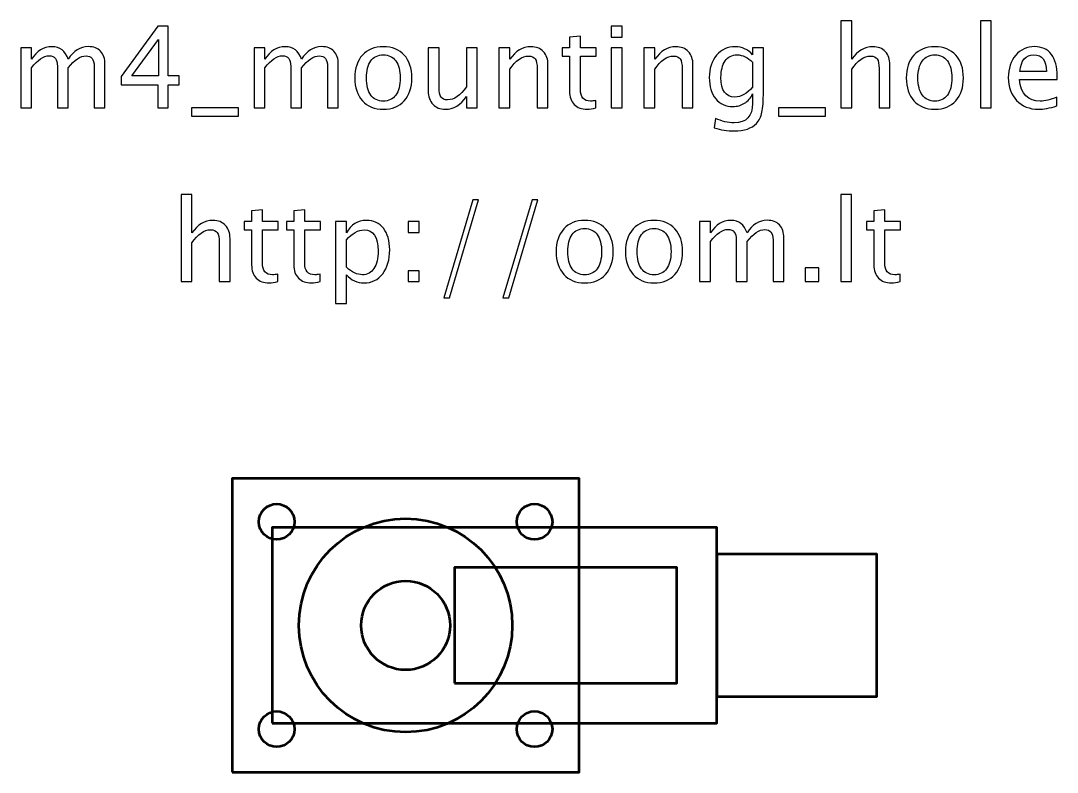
# Model space of a CAD drawing. Header units: centimetres. Extents: x -26.9 to 37.3, y -43.5 to 43.3.
# Drawn here: x -20.83 to -9.17, y 23.85 to 32.29 of the extents above; entities that cross this region are included whole.
import ezdxf

# ---------------------------------------------------------------- set-up
doc = ezdxf.new("R2010")
doc.units = ezdxf.units.CM
doc.header["$MEASUREMENT"] = 0
doc.layers.add('Layer 1', color=7, linetype='Continuous')

msp = doc.modelspace()

# ---------------------------------------------------------------- linework, layer by layer
at = {"layer": 'Layer 1', "lineweight": 53}
for points in [[(-18.45, 23.85), (-14.55, 23.85), (-14.55, 27.15), (-18.45, 27.15), (-18.45, 23.85)], [(-18, 24.4), (-13, 24.4), (-13, 26.6), (-18, 26.6), (-18, 24.4)], [(-13, 24.7), (-11.2, 24.7), (-11.2, 26.3), (-13, 26.3), (-13, 24.7)], [(-15.95, 24.85), (-13.45, 24.85), (-13.45, 26.15), (-15.95, 26.15), (-15.95, 24.85)]]:
    msp.add_lwpolyline(points, close=True, dxfattribs=at)
for centre, major_axis in [((-17.95, 26.665), (0, 0.2)), ((-15.05, 26.665), (0, 0.2)), ((-16.5, 25.5), (0, 1.2)), ((-16.5, 25.5), (0, 0.5)), ((-17.95, 24.335), (0, 0.2)), ((-15.05, 24.335), (0, 0.2))]:
    msp.add_ellipse(centre, major_axis=major_axis, ratio=1, dxfattribs=at)
at = {"layer": 'Layer 1'}
for points, knots in [([(-11.60465, 31.31573), (-11.60465, 31.31573), (-11.60465, 32.2949), (-11.60465, 32.2949), (-11.60465, 32.2949), (-11.60465, 32.2949), (-11.48273, 32.2949), (-11.48273, 32.2949), (-11.48273, 32.2949), (-11.48273, 32.2949), (-11.48273, 31.86162), (-11.48273, 31.86162), (-11.48273, 31.86162), (-11.41817, 31.95581), (-11.33901, 32.0028), (-11.24545, 32.0028), (-11.24545, 32.0028), (-11.18661, 32.0028), (-11.13983, 31.98439), (-11.10533, 31.94734), (-11.10533, 31.94734), (-11.07083, 31.91051), (-11.05347, 31.86077), (-11.05347, 31.79854), (-11.05347, 31.79854), (-11.05347, 31.79854), (-11.05347, 31.31573), (-11.05347, 31.31573), (-11.05347, 31.31573), (-11.05347, 31.31573), (-11.17539, 31.31573), (-11.17539, 31.31573), (-11.17539, 31.31573), (-11.17539, 31.31573), (-11.17539, 31.75875), (-11.17539, 31.75875), (-11.17539, 31.75875), (-11.17539, 31.8087), (-11.1828, 31.84426), (-11.1974, 31.86543), (-11.1974, 31.86543), (-11.21222, 31.88681), (-11.23656, 31.89739), (-11.27064, 31.89739), (-11.27064, 31.89739), (-11.34557, 31.89739), (-11.41627, 31.8485), (-11.48273, 31.75071), (-11.48273, 31.75071), (-11.48273, 31.75071), (-11.48273, 31.31573), (-11.48273, 31.31573), (-11.48273, 31.31573), (-11.48273, 31.31573), (-11.60465, 31.31573), (-11.60465, 31.31573)], [0, 0, 0, 0, 0.06666667, 0.06666667, 0.06666667, 0.06666667, 0.13333333, 0.13333333, 0.13333333, 0.13333333, 0.2, 0.2, 0.2, 0.2, 0.26666667, 0.26666667, 0.26666667, 0.26666667, 0.33333333, 0.33333333, 0.33333333, 0.33333333, 0.4, 0.4, 0.4, 0.4, 0.46666667, 0.46666667, 0.46666667, 0.46666667, 0.53333333, 0.53333333, 0.53333333, 0.53333333, 0.6, 0.6, 0.6, 0.6, 0.66666667, 0.66666667, 0.66666667, 0.66666667, 0.73333333, 0.73333333, 0.73333333, 0.73333333, 0.8, 0.8, 0.8, 0.8, 0.86666667, 0.86666667, 0.86666667, 0.86666667, 1, 1, 1, 1]), ([(-10.0362, 31.31573), (-10.0362, 31.31573), (-10.0362, 32.2949), (-10.0362, 32.2949), (-10.0362, 32.2949), (-10.0362, 32.2949), (-9.91428, 32.2949), (-9.91428, 32.2949), (-9.91428, 32.2949), (-9.91428, 32.2949), (-9.91428, 31.31573), (-9.91428, 31.31573), (-9.91428, 31.31573), (-9.91428, 31.31573), (-10.0362, 31.31573), (-10.0362, 31.31573)], [0, 0, 0, 0, 0.2, 0.2, 0.2, 0.2, 0.4, 0.4, 0.4, 0.4, 0.6, 0.6, 0.6, 0.6, 1, 1, 1, 1]), ([(-19.28541, 31.31573), (-19.28541, 31.31573), (-19.28541, 31.57608), (-19.28541, 31.57608), (-19.28541, 31.57608), (-19.28541, 31.57608), (-19.69943, 31.57608), (-19.69943, 31.57608), (-19.69943, 31.57608), (-19.69943, 31.57608), (-19.69943, 31.66879), (-19.69943, 31.66879), (-19.69943, 31.66879), (-19.69943, 31.66879), (-19.28541, 32.23394), (-19.28541, 32.23394), (-19.28541, 32.23394), (-19.28541, 32.23394), (-19.17111, 32.23394), (-19.17111, 32.23394), (-19.17111, 32.23394), (-19.17111, 32.23394), (-19.17111, 31.67641), (-19.17111, 31.67641), (-19.17111, 31.67641), (-19.17111, 31.67641), (-19.04792, 31.67641), (-19.04792, 31.67641), (-19.04792, 31.67641), (-19.04792, 31.67641), (-19.04792, 31.57608), (-19.04792, 31.57608), (-19.04792, 31.57608), (-19.04792, 31.57608), (-19.17111, 31.57608), (-19.17111, 31.57608), (-19.17111, 31.57608), (-19.17111, 31.57608), (-19.17111, 31.31573), (-19.17111, 31.31573), (-19.17111, 31.31573), (-19.17111, 31.31573), (-19.28541, 31.31573), (-19.28541, 31.31573)], [0, 0, 0, 0, 0.08333333, 0.08333333, 0.08333333, 0.08333333, 0.16666667, 0.16666667, 0.16666667, 0.16666667, 0.25, 0.25, 0.25, 0.25, 0.33333333, 0.33333333, 0.33333333, 0.33333333, 0.41666667, 0.41666667, 0.41666667, 0.41666667, 0.5, 0.5, 0.5, 0.5, 0.58333333, 0.58333333, 0.58333333, 0.58333333, 0.66666667, 0.66666667, 0.66666667, 0.66666667, 0.75, 0.75, 0.75, 0.75, 0.83333333, 0.83333333, 0.83333333, 0.83333333, 1, 1, 1, 1]), ([(-14.18678, 32.11202), (-14.18678, 32.11202), (-14.18678, 32.23394), (-14.18678, 32.23394), (-14.18678, 32.23394), (-14.18678, 32.23394), (-14.06486, 32.23394), (-14.06486, 32.23394), (-14.06486, 32.23394), (-14.06486, 32.23394), (-14.06486, 32.11202), (-14.06486, 32.11202), (-14.06486, 32.11202), (-14.06486, 32.11202), (-14.18678, 32.11202), (-14.18678, 32.11202)], [0, 0, 0, 0, 0.2, 0.2, 0.2, 0.2, 0.4, 0.4, 0.4, 0.4, 0.6, 0.6, 0.6, 0.6, 1, 1, 1, 1]), ([(-19.57899, 31.67641), (-19.57899, 31.67641), (-19.27779, 31.67641), (-19.27779, 31.67641), (-19.27779, 31.67641), (-19.27779, 31.67641), (-19.27779, 32.08323), (-19.27779, 32.08323), (-19.27779, 32.08323), (-19.27779, 32.08323), (-19.57899, 31.67641), (-19.57899, 31.67641)], [0, 0, 0, 0, 0.25, 0.25, 0.25, 0.25, 0.5, 0.5, 0.5, 0.5, 1, 1, 1, 1]), ([(-14.36077, 31.31594), (-14.39845, 31.30557), (-14.43125, 31.30049), (-14.45898, 31.30049), (-14.45898, 31.30049), (-14.52121, 31.30049), (-14.56968, 31.31827), (-14.6044, 31.35383), (-14.6044, 31.35383), (-14.63932, 31.38939), (-14.65668, 31.43871), (-14.65668, 31.502), (-14.65668, 31.502), (-14.65668, 31.502), (-14.65668, 31.89739), (-14.65668, 31.89739), (-14.65668, 31.89739), (-14.65668, 31.89739), (-14.74092, 31.89739), (-14.74092, 31.89739), (-14.74092, 31.89739), (-14.74092, 31.89739), (-14.74092, 31.98883), (-14.74092, 31.98883), (-14.74092, 31.98883), (-14.74092, 31.98883), (-14.65668, 31.98883), (-14.65668, 31.98883), (-14.65668, 31.98883), (-14.65668, 31.98883), (-14.65668, 32.11054), (-14.65668, 32.11054), (-14.65668, 32.11054), (-14.65668, 32.11054), (-14.53476, 32.12218), (-14.53476, 32.12218), (-14.53476, 32.12218), (-14.53476, 32.12218), (-14.53476, 31.98883), (-14.53476, 31.98883), (-14.53476, 31.98883), (-14.53476, 31.98883), (-14.35823, 31.98883), (-14.35823, 31.98883), (-14.35823, 31.98883), (-14.35823, 31.98883), (-14.35823, 31.89739), (-14.35823, 31.89739), (-14.35823, 31.89739), (-14.35823, 31.89739), (-14.53476, 31.89739), (-14.53476, 31.89739), (-14.53476, 31.89739), (-14.53476, 31.89739), (-14.53476, 31.52401), (-14.53476, 31.52401), (-14.53476, 31.52401), (-14.53476, 31.43596), (-14.49645, 31.39193), (-14.42004, 31.39193), (-14.42004, 31.39193), (-14.40374, 31.39193), (-14.38405, 31.39468), (-14.36077, 31.39997), (-14.36077, 31.39997), (-14.36077, 31.39997), (-14.36077, 31.31594), (-14.36077, 31.31594)], [0, 0, 0, 0, 0.05555556, 0.05555556, 0.05555556, 0.05555556, 0.11111111, 0.11111111, 0.11111111, 0.11111111, 0.16666667, 0.16666667, 0.16666667, 0.16666667, 0.22222222, 0.22222222, 0.22222222, 0.22222222, 0.27777778, 0.27777778, 0.27777778, 0.27777778, 0.33333333, 0.33333333, 0.33333333, 0.33333333, 0.38888889, 0.38888889, 0.38888889, 0.38888889, 0.44444444, 0.44444444, 0.44444444, 0.44444444, 0.5, 0.5, 0.5, 0.5, 0.55555556, 0.55555556, 0.55555556, 0.55555556, 0.61111111, 0.61111111, 0.61111111, 0.61111111, 0.66666667, 0.66666667, 0.66666667, 0.66666667, 0.72222222, 0.72222222, 0.72222222, 0.72222222, 0.77777778, 0.77777778, 0.77777778, 0.77777778, 0.83333333, 0.83333333, 0.83333333, 0.83333333, 0.88888889, 0.88888889, 0.88888889, 0.88888889, 1, 1, 1, 1]), ([(-20.82804, 31.31573), (-20.82804, 31.31573), (-20.82804, 31.98883), (-20.82804, 31.98883), (-20.82804, 31.98883), (-20.82804, 31.98883), (-20.70612, 31.98883), (-20.70612, 31.98883), (-20.70612, 31.98883), (-20.70612, 31.98883), (-20.70612, 31.86162), (-20.70612, 31.86162), (-20.70612, 31.86162), (-20.64664, 31.95581), (-20.57044, 32.0028), (-20.4771, 32.0028), (-20.4771, 32.0028), (-20.38714, 32.0028), (-20.32597, 31.95581), (-20.29337, 31.86162), (-20.29337, 31.86162), (-20.23558, 31.95666), (-20.16023, 32.00407), (-20.06773, 32.00407), (-20.06773, 32.00407), (-20.00868, 32.00407), (-19.96275, 31.98671), (-19.92994, 31.95179), (-19.92994, 31.95179), (-19.89713, 31.91686), (-19.88062, 31.86797), (-19.88062, 31.8051), (-19.88062, 31.8051), (-19.88062, 31.8051), (-19.88062, 31.31573), (-19.88062, 31.31573), (-19.88062, 31.31573), (-19.88062, 31.31573), (-20.00254, 31.31573), (-20.00254, 31.31573), (-20.00254, 31.31573), (-20.00254, 31.31573), (-20.00254, 31.785), (-20.00254, 31.785), (-20.00254, 31.785), (-20.00254, 31.86162), (-20.03302, 31.89993), (-20.09398, 31.89993), (-20.09398, 31.89993), (-20.15727, 31.89993), (-20.22373, 31.85527), (-20.29337, 31.76573), (-20.29337, 31.76573), (-20.29337, 31.76573), (-20.29337, 31.31573), (-20.29337, 31.31573), (-20.29337, 31.31573), (-20.29337, 31.31573), (-20.41529, 31.31573), (-20.41529, 31.31573), (-20.41529, 31.31573), (-20.41529, 31.31573), (-20.41529, 31.78542), (-20.41529, 31.78542), (-20.41529, 31.78542), (-20.41529, 31.86268), (-20.44619, 31.9012), (-20.50821, 31.9012), (-20.50821, 31.9012), (-20.56981, 31.9012), (-20.63585, 31.85633), (-20.70612, 31.76637), (-20.70612, 31.76637), (-20.70612, 31.76637), (-20.70612, 31.31573), (-20.70612, 31.31573), (-20.70612, 31.31573), (-20.70612, 31.31573), (-20.82804, 31.31573), (-20.82804, 31.31573)], [0, 0, 0, 0, 0.04761905, 0.04761905, 0.04761905, 0.04761905, 0.0952381, 0.0952381, 0.0952381, 0.0952381, 0.14285714, 0.14285714, 0.14285714, 0.14285714, 0.19047619, 0.19047619, 0.19047619, 0.19047619, 0.23809524, 0.23809524, 0.23809524, 0.23809524, 0.28571429, 0.28571429, 0.28571429, 0.28571429, 0.33333333, 0.33333333, 0.33333333, 0.33333333, 0.38095238, 0.38095238, 0.38095238, 0.38095238, 0.42857143, 0.42857143, 0.42857143, 0.42857143, 0.47619048, 0.47619048, 0.47619048, 0.47619048, 0.52380952, 0.52380952, 0.52380952, 0.52380952, 0.57142857, 0.57142857, 0.57142857, 0.57142857, 0.61904762, 0.61904762, 0.61904762, 0.61904762, 0.66666667, 0.66666667, 0.66666667, 0.66666667, 0.71428571, 0.71428571, 0.71428571, 0.71428571, 0.76190476, 0.76190476, 0.76190476, 0.76190476, 0.80952381, 0.80952381, 0.80952381, 0.80952381, 0.85714286, 0.85714286, 0.85714286, 0.85714286, 0.9047619, 0.9047619, 0.9047619, 0.9047619, 1, 1, 1, 1]), ([(-18.20422, 31.31573), (-18.20422, 31.31573), (-18.20422, 31.98883), (-18.20422, 31.98883), (-18.20422, 31.98883), (-18.20422, 31.98883), (-18.0823, 31.98883), (-18.0823, 31.98883), (-18.0823, 31.98883), (-18.0823, 31.98883), (-18.0823, 31.86162), (-18.0823, 31.86162), (-18.0823, 31.86162), (-18.02282, 31.95581), (-17.94662, 32.0028), (-17.85328, 32.0028), (-17.85328, 32.0028), (-17.76332, 32.0028), (-17.70215, 31.95581), (-17.66955, 31.86162), (-17.66955, 31.86162), (-17.61176, 31.95666), (-17.53641, 32.00407), (-17.44391, 32.00407), (-17.44391, 32.00407), (-17.38486, 32.00407), (-17.33893, 31.98671), (-17.30612, 31.95179), (-17.30612, 31.95179), (-17.27331, 31.91686), (-17.2568, 31.86797), (-17.2568, 31.8051), (-17.2568, 31.8051), (-17.2568, 31.8051), (-17.2568, 31.31573), (-17.2568, 31.31573), (-17.2568, 31.31573), (-17.2568, 31.31573), (-17.37872, 31.31573), (-17.37872, 31.31573), (-17.37872, 31.31573), (-17.37872, 31.31573), (-17.37872, 31.785), (-17.37872, 31.785), (-17.37872, 31.785), (-17.37872, 31.86162), (-17.4092, 31.89993), (-17.47016, 31.89993), (-17.47016, 31.89993), (-17.53345, 31.89993), (-17.59991, 31.85527), (-17.66955, 31.76573), (-17.66955, 31.76573), (-17.66955, 31.76573), (-17.66955, 31.31573), (-17.66955, 31.31573), (-17.66955, 31.31573), (-17.66955, 31.31573), (-17.79147, 31.31573), (-17.79147, 31.31573), (-17.79147, 31.31573), (-17.79147, 31.31573), (-17.79147, 31.78542), (-17.79147, 31.78542), (-17.79147, 31.78542), (-17.79147, 31.86268), (-17.82237, 31.9012), (-17.88439, 31.9012), (-17.88439, 31.9012), (-17.94599, 31.9012), (-18.01203, 31.85633), (-18.0823, 31.76637), (-18.0823, 31.76637), (-18.0823, 31.76637), (-18.0823, 31.31573), (-18.0823, 31.31573), (-18.0823, 31.31573), (-18.0823, 31.31573), (-18.20422, 31.31573), (-18.20422, 31.31573)], [0, 0, 0, 0, 0.04761905, 0.04761905, 0.04761905, 0.04761905, 0.0952381, 0.0952381, 0.0952381, 0.0952381, 0.14285714, 0.14285714, 0.14285714, 0.14285714, 0.19047619, 0.19047619, 0.19047619, 0.19047619, 0.23809524, 0.23809524, 0.23809524, 0.23809524, 0.28571429, 0.28571429, 0.28571429, 0.28571429, 0.33333333, 0.33333333, 0.33333333, 0.33333333, 0.38095238, 0.38095238, 0.38095238, 0.38095238, 0.42857143, 0.42857143, 0.42857143, 0.42857143, 0.47619048, 0.47619048, 0.47619048, 0.47619048, 0.52380952, 0.52380952, 0.52380952, 0.52380952, 0.57142857, 0.57142857, 0.57142857, 0.57142857, 0.61904762, 0.61904762, 0.61904762, 0.61904762, 0.66666667, 0.66666667, 0.66666667, 0.66666667, 0.71428571, 0.71428571, 0.71428571, 0.71428571, 0.76190476, 0.76190476, 0.76190476, 0.76190476, 0.80952381, 0.80952381, 0.80952381, 0.80952381, 0.85714286, 0.85714286, 0.85714286, 0.85714286, 0.9047619, 0.9047619, 0.9047619, 0.9047619, 1, 1, 1, 1]), ([(-16.75049, 31.30049), (-16.84934, 31.30049), (-16.92765, 31.33203), (-16.98523, 31.39511), (-16.98523, 31.39511), (-17.04301, 31.45818), (-17.0718, 31.54391), (-17.0718, 31.65207), (-17.0718, 31.65207), (-17.0718, 31.76002), (-17.04301, 31.84553), (-16.98523, 31.9084), (-16.98523, 31.9084), (-16.92765, 31.97126), (-16.84934, 32.0028), (-16.75049, 32.0028), (-16.75049, 32.0028), (-16.65164, 32.0028), (-16.57332, 31.97126), (-16.51575, 31.9084), (-16.51575, 31.9084), (-16.45797, 31.84553), (-16.42918, 31.76002), (-16.42918, 31.65207), (-16.42918, 31.65207), (-16.42918, 31.54391), (-16.45797, 31.45818), (-16.51575, 31.39511), (-16.51575, 31.39511), (-16.57332, 31.33203), (-16.65164, 31.30049), (-16.75049, 31.30049)], [0, 0, 0, 0, 0.11111111, 0.11111111, 0.11111111, 0.11111111, 0.22222222, 0.22222222, 0.22222222, 0.22222222, 0.33333333, 0.33333333, 0.33333333, 0.33333333, 0.44444444, 0.44444444, 0.44444444, 0.44444444, 0.55555556, 0.55555556, 0.55555556, 0.55555556, 0.66666667, 0.66666667, 0.66666667, 0.66666667, 0.77777778, 0.77777778, 0.77777778, 0.77777778, 1, 1, 1, 1]), ([(-15.81662, 31.31573), (-15.81662, 31.31573), (-15.81662, 31.44231), (-15.81662, 31.44231), (-15.81662, 31.44231), (-15.8816, 31.34769), (-15.96055, 31.30049), (-16.05326, 31.30049), (-16.05326, 31.30049), (-16.11211, 31.30049), (-16.15888, 31.31891), (-16.1936, 31.35595), (-16.1936, 31.35595), (-16.22852, 31.39299), (-16.24588, 31.44273), (-16.24588, 31.5056), (-16.24588, 31.5056), (-16.24588, 31.5056), (-16.24588, 31.98883), (-16.24588, 31.98883), (-16.24588, 31.98883), (-16.24588, 31.98883), (-16.12396, 31.98883), (-16.12396, 31.98883), (-16.12396, 31.98883), (-16.12396, 31.98883), (-16.12396, 31.54539), (-16.12396, 31.54539), (-16.12396, 31.54539), (-16.12396, 31.4948), (-16.11655, 31.45903), (-16.10195, 31.43786), (-16.10195, 31.43786), (-16.08713, 31.41648), (-16.06258, 31.4059), (-16.02807, 31.4059), (-16.02807, 31.4059), (-15.95357, 31.4059), (-15.88287, 31.4548), (-15.81662, 31.5528), (-15.81662, 31.5528), (-15.81662, 31.5528), (-15.81662, 31.98883), (-15.81662, 31.98883), (-15.81662, 31.98883), (-15.81662, 31.98883), (-15.6947, 31.98883), (-15.6947, 31.98883), (-15.6947, 31.98883), (-15.6947, 31.98883), (-15.6947, 31.31573), (-15.6947, 31.31573), (-15.6947, 31.31573), (-15.6947, 31.31573), (-15.81662, 31.31573), (-15.81662, 31.31573)], [0, 0, 0, 0, 0.06666667, 0.06666667, 0.06666667, 0.06666667, 0.13333333, 0.13333333, 0.13333333, 0.13333333, 0.2, 0.2, 0.2, 0.2, 0.26666667, 0.26666667, 0.26666667, 0.26666667, 0.33333333, 0.33333333, 0.33333333, 0.33333333, 0.4, 0.4, 0.4, 0.4, 0.46666667, 0.46666667, 0.46666667, 0.46666667, 0.53333333, 0.53333333, 0.53333333, 0.53333333, 0.6, 0.6, 0.6, 0.6, 0.66666667, 0.66666667, 0.66666667, 0.66666667, 0.73333333, 0.73333333, 0.73333333, 0.73333333, 0.8, 0.8, 0.8, 0.8, 0.86666667, 0.86666667, 0.86666667, 0.86666667, 1, 1, 1, 1]), ([(-15.45001, 31.31573), (-15.45001, 31.31573), (-15.45001, 31.98883), (-15.45001, 31.98883), (-15.45001, 31.98883), (-15.45001, 31.98883), (-15.32809, 31.98883), (-15.32809, 31.98883), (-15.32809, 31.98883), (-15.32809, 31.98883), (-15.32809, 31.86162), (-15.32809, 31.86162), (-15.32809, 31.86162), (-15.26353, 31.95581), (-15.18437, 32.0028), (-15.09081, 32.0028), (-15.09081, 32.0028), (-15.03197, 32.0028), (-14.98519, 31.98439), (-14.95069, 31.94734), (-14.95069, 31.94734), (-14.91619, 31.91051), (-14.89883, 31.86077), (-14.89883, 31.79854), (-14.89883, 31.79854), (-14.89883, 31.79854), (-14.89883, 31.31573), (-14.89883, 31.31573), (-14.89883, 31.31573), (-14.89883, 31.31573), (-15.02075, 31.31573), (-15.02075, 31.31573), (-15.02075, 31.31573), (-15.02075, 31.31573), (-15.02075, 31.75875), (-15.02075, 31.75875), (-15.02075, 31.75875), (-15.02075, 31.8087), (-15.02816, 31.84426), (-15.04276, 31.86543), (-15.04276, 31.86543), (-15.05758, 31.88681), (-15.08192, 31.89739), (-15.116, 31.89739), (-15.116, 31.89739), (-15.19093, 31.89739), (-15.26163, 31.8485), (-15.32809, 31.75071), (-15.32809, 31.75071), (-15.32809, 31.75071), (-15.32809, 31.31573), (-15.32809, 31.31573), (-15.32809, 31.31573), (-15.32809, 31.31573), (-15.45001, 31.31573), (-15.45001, 31.31573)], [0, 0, 0, 0, 0.06666667, 0.06666667, 0.06666667, 0.06666667, 0.13333333, 0.13333333, 0.13333333, 0.13333333, 0.2, 0.2, 0.2, 0.2, 0.26666667, 0.26666667, 0.26666667, 0.26666667, 0.33333333, 0.33333333, 0.33333333, 0.33333333, 0.4, 0.4, 0.4, 0.4, 0.46666667, 0.46666667, 0.46666667, 0.46666667, 0.53333333, 0.53333333, 0.53333333, 0.53333333, 0.6, 0.6, 0.6, 0.6, 0.66666667, 0.66666667, 0.66666667, 0.66666667, 0.73333333, 0.73333333, 0.73333333, 0.73333333, 0.8, 0.8, 0.8, 0.8, 0.86666667, 0.86666667, 0.86666667, 0.86666667, 1, 1, 1, 1]), ([(-14.18678, 31.31573), (-14.18678, 31.31573), (-14.18678, 31.98883), (-14.18678, 31.98883), (-14.18678, 31.98883), (-14.18678, 31.98883), (-14.06486, 31.98883), (-14.06486, 31.98883), (-14.06486, 31.98883), (-14.06486, 31.98883), (-14.06486, 31.31573), (-14.06486, 31.31573), (-14.06486, 31.31573), (-14.06486, 31.31573), (-14.18678, 31.31573), (-14.18678, 31.31573)], [0, 0, 0, 0, 0.2, 0.2, 0.2, 0.2, 0.4, 0.4, 0.4, 0.4, 0.6, 0.6, 0.6, 0.6, 1, 1, 1, 1]), ([(-13.81975, 31.31573), (-13.81975, 31.31573), (-13.81975, 31.98883), (-13.81975, 31.98883), (-13.81975, 31.98883), (-13.81975, 31.98883), (-13.69783, 31.98883), (-13.69783, 31.98883), (-13.69783, 31.98883), (-13.69783, 31.98883), (-13.69783, 31.86162), (-13.69783, 31.86162), (-13.69783, 31.86162), (-13.63327, 31.95581), (-13.55411, 32.0028), (-13.46055, 32.0028), (-13.46055, 32.0028), (-13.40171, 32.0028), (-13.35493, 31.98439), (-13.32043, 31.94734), (-13.32043, 31.94734), (-13.28593, 31.91051), (-13.26857, 31.86077), (-13.26857, 31.79854), (-13.26857, 31.79854), (-13.26857, 31.79854), (-13.26857, 31.31573), (-13.26857, 31.31573), (-13.26857, 31.31573), (-13.26857, 31.31573), (-13.39049, 31.31573), (-13.39049, 31.31573), (-13.39049, 31.31573), (-13.39049, 31.31573), (-13.39049, 31.75875), (-13.39049, 31.75875), (-13.39049, 31.75875), (-13.39049, 31.8087), (-13.3979, 31.84426), (-13.4125, 31.86543), (-13.4125, 31.86543), (-13.42732, 31.88681), (-13.45166, 31.89739), (-13.48574, 31.89739), (-13.48574, 31.89739), (-13.56067, 31.89739), (-13.63137, 31.8485), (-13.69783, 31.75071), (-13.69783, 31.75071), (-13.69783, 31.75071), (-13.69783, 31.31573), (-13.69783, 31.31573), (-13.69783, 31.31573), (-13.69783, 31.31573), (-13.81975, 31.31573), (-13.81975, 31.31573)], [0, 0, 0, 0, 0.06666667, 0.06666667, 0.06666667, 0.06666667, 0.13333333, 0.13333333, 0.13333333, 0.13333333, 0.2, 0.2, 0.2, 0.2, 0.26666667, 0.26666667, 0.26666667, 0.26666667, 0.33333333, 0.33333333, 0.33333333, 0.33333333, 0.4, 0.4, 0.4, 0.4, 0.46666667, 0.46666667, 0.46666667, 0.46666667, 0.53333333, 0.53333333, 0.53333333, 0.53333333, 0.6, 0.6, 0.6, 0.6, 0.66666667, 0.66666667, 0.66666667, 0.66666667, 0.73333333, 0.73333333, 0.73333333, 0.73333333, 0.8, 0.8, 0.8, 0.8, 0.86666667, 0.86666667, 0.86666667, 0.86666667, 1, 1, 1, 1]), ([(-13.02896, 31.09221), (-13.02896, 31.09221), (-13.01457, 31.19762), (-13.01457, 31.19762), (-13.01457, 31.19762), (-12.94387, 31.1646), (-12.87381, 31.14809), (-12.80459, 31.14809), (-12.80459, 31.14809), (-12.66722, 31.14809), (-12.59843, 31.2209), (-12.59843, 31.36632), (-12.59843, 31.36632), (-12.59843, 31.36632), (-12.59843, 31.47215), (-12.59843, 31.47215), (-12.59843, 31.47215), (-12.6196, 31.42749), (-12.64965, 31.39299), (-12.68881, 31.36822), (-12.68881, 31.36822), (-12.72797, 31.34346), (-12.77157, 31.33097), (-12.81962, 31.33097), (-12.81962, 31.33097), (-12.90111, 31.33097), (-12.96567, 31.36018), (-13.0133, 31.4186), (-13.0133, 31.4186), (-13.06092, 31.47702), (-13.08484, 31.55618), (-13.08484, 31.65609), (-13.08484, 31.65609), (-13.08484, 31.75833), (-13.05775, 31.84172), (-13.00356, 31.90628), (-13.00356, 31.90628), (-12.94916, 31.97063), (-12.8791, 32.0028), (-12.79295, 32.0028), (-12.79295, 32.0028), (-12.7176, 32.0028), (-12.65262, 31.97232), (-12.59843, 31.91115), (-12.59843, 31.91115), (-12.59843, 31.91115), (-12.59843, 31.98883), (-12.59843, 31.98883), (-12.59843, 31.98883), (-12.59843, 31.98883), (-12.47651, 31.98883), (-12.47651, 31.98883), (-12.47651, 31.98883), (-12.47651, 31.98883), (-12.47651, 31.49946), (-12.47651, 31.49946), (-12.47651, 31.49946), (-12.47651, 31.39426), (-12.48201, 31.31637), (-12.49302, 31.26578), (-12.49302, 31.26578), (-12.50381, 31.21519), (-12.52456, 31.1737), (-12.55461, 31.14153), (-12.55461, 31.14153), (-12.60795, 31.08501), (-12.69135, 31.05665), (-12.80459, 31.05665), (-12.80459, 31.05665), (-12.88227, 31.05665), (-12.95699, 31.0685), (-13.02896, 31.09221)], [0, 0, 0, 0, 0.05263158, 0.05263158, 0.05263158, 0.05263158, 0.10526316, 0.10526316, 0.10526316, 0.10526316, 0.15789474, 0.15789474, 0.15789474, 0.15789474, 0.21052632, 0.21052632, 0.21052632, 0.21052632, 0.26315789, 0.26315789, 0.26315789, 0.26315789, 0.31578947, 0.31578947, 0.31578947, 0.31578947, 0.36842105, 0.36842105, 0.36842105, 0.36842105, 0.42105263, 0.42105263, 0.42105263, 0.42105263, 0.47368421, 0.47368421, 0.47368421, 0.47368421, 0.52631579, 0.52631579, 0.52631579, 0.52631579, 0.57894737, 0.57894737, 0.57894737, 0.57894737, 0.63157895, 0.63157895, 0.63157895, 0.63157895, 0.68421053, 0.68421053, 0.68421053, 0.68421053, 0.73684211, 0.73684211, 0.73684211, 0.73684211, 0.78947368, 0.78947368, 0.78947368, 0.78947368, 0.84210526, 0.84210526, 0.84210526, 0.84210526, 0.89473684, 0.89473684, 0.89473684, 0.89473684, 1, 1, 1, 1]), ([(-10.54843, 31.30049), (-10.64728, 31.30049), (-10.72559, 31.33203), (-10.78317, 31.39511), (-10.78317, 31.39511), (-10.84095, 31.45818), (-10.86974, 31.54391), (-10.86974, 31.65207), (-10.86974, 31.65207), (-10.86974, 31.76002), (-10.84095, 31.84553), (-10.78317, 31.9084), (-10.78317, 31.9084), (-10.72559, 31.97126), (-10.64728, 32.0028), (-10.54843, 32.0028), (-10.54843, 32.0028), (-10.44958, 32.0028), (-10.37126, 31.97126), (-10.31369, 31.9084), (-10.31369, 31.9084), (-10.25591, 31.84553), (-10.22712, 31.76002), (-10.22712, 31.65207), (-10.22712, 31.65207), (-10.22712, 31.54391), (-10.25591, 31.45818), (-10.31369, 31.39511), (-10.31369, 31.39511), (-10.37126, 31.33203), (-10.44958, 31.30049), (-10.54843, 31.30049)], [0, 0, 0, 0, 0.11111111, 0.11111111, 0.11111111, 0.11111111, 0.22222222, 0.22222222, 0.22222222, 0.22222222, 0.33333333, 0.33333333, 0.33333333, 0.33333333, 0.44444444, 0.44444444, 0.44444444, 0.44444444, 0.55555556, 0.55555556, 0.55555556, 0.55555556, 0.66666667, 0.66666667, 0.66666667, 0.66666667, 0.77777778, 0.77777778, 0.77777778, 0.77777778, 1, 1, 1, 1]), ([(-9.17514, 31.33732), (-9.25705, 31.31277), (-9.32712, 31.30049), (-9.38554, 31.30049), (-9.38554, 31.30049), (-9.48523, 31.30049), (-9.5663, 31.33351), (-9.62874, 31.39934), (-9.62874, 31.39934), (-9.69118, 31.46517), (-9.72251, 31.55047), (-9.72251, 31.65546), (-9.72251, 31.65546), (-9.72251, 31.75727), (-9.69499, 31.84088), (-9.63975, 31.90628), (-9.63975, 31.90628), (-9.5845, 31.97147), (-9.51381, 32.00407), (-9.42766, 32.00407), (-9.42766, 32.00407), (-9.34617, 32.00407), (-9.28309, 31.97507), (-9.23864, 31.91708), (-9.23864, 31.91708), (-9.19419, 31.85908), (-9.17196, 31.77695), (-9.17196, 31.67048), (-9.17196, 31.67048), (-9.17196, 31.67048), (-9.1726, 31.63323), (-9.1726, 31.63323), (-9.1726, 31.63323), (-9.1726, 31.63323), (-9.59805, 31.63323), (-9.59805, 31.63323), (-9.59805, 31.63323), (-9.58027, 31.47236), (-9.50174, 31.39193), (-9.36268, 31.39193), (-9.36268, 31.39193), (-9.31166, 31.39193), (-9.24922, 31.40632), (-9.17514, 31.43511), (-9.17514, 31.43511), (-9.17514, 31.43511), (-9.17514, 31.33732), (-9.17514, 31.33732)], [0, 0, 0, 0, 0.07692308, 0.07692308, 0.07692308, 0.07692308, 0.15384615, 0.15384615, 0.15384615, 0.15384615, 0.23076923, 0.23076923, 0.23076923, 0.23076923, 0.30769231, 0.30769231, 0.30769231, 0.30769231, 0.38461538, 0.38461538, 0.38461538, 0.38461538, 0.46153846, 0.46153846, 0.46153846, 0.46153846, 0.53846154, 0.53846154, 0.53846154, 0.53846154, 0.61538462, 0.61538462, 0.61538462, 0.61538462, 0.69230769, 0.69230769, 0.69230769, 0.69230769, 0.76923077, 0.76923077, 0.76923077, 0.76923077, 0.84615385, 0.84615385, 0.84615385, 0.84615385, 1, 1, 1, 1]), ([(-16.7507, 31.39193), (-16.69038, 31.39193), (-16.64339, 31.41458), (-16.60994, 31.46009), (-16.60994, 31.46009), (-16.57671, 31.50538), (-16.55999, 31.56952), (-16.55999, 31.65207), (-16.55999, 31.65207), (-16.55999, 31.73441), (-16.57671, 31.79833), (-16.60994, 31.84363), (-16.60994, 31.84363), (-16.64339, 31.88871), (-16.69038, 31.91136), (-16.7507, 31.91136), (-16.7507, 31.91136), (-16.81124, 31.91136), (-16.85823, 31.88871), (-16.89125, 31.84363), (-16.89125, 31.84363), (-16.92448, 31.79833), (-16.94099, 31.73441), (-16.94099, 31.65207), (-16.94099, 31.65207), (-16.94099, 31.56952), (-16.92448, 31.50538), (-16.89125, 31.46009), (-16.89125, 31.46009), (-16.85823, 31.41458), (-16.81124, 31.39193), (-16.7507, 31.39193)], [0, 0, 0, 0, 0.11111111, 0.11111111, 0.11111111, 0.11111111, 0.22222222, 0.22222222, 0.22222222, 0.22222222, 0.33333333, 0.33333333, 0.33333333, 0.33333333, 0.44444444, 0.44444444, 0.44444444, 0.44444444, 0.55555556, 0.55555556, 0.55555556, 0.55555556, 0.66666667, 0.66666667, 0.66666667, 0.66666667, 0.77777778, 0.77777778, 0.77777778, 0.77777778, 1, 1, 1, 1]), ([(-12.59843, 31.54856), (-12.59843, 31.54856), (-12.59843, 31.82775), (-12.59843, 31.82775), (-12.59843, 31.82775), (-12.65219, 31.88342), (-12.71082, 31.91136), (-12.77411, 31.91136), (-12.77411, 31.91136), (-12.83042, 31.91136), (-12.87444, 31.88892), (-12.90619, 31.84384), (-12.90619, 31.84384), (-12.93815, 31.79897), (-12.95403, 31.73652), (-12.95403, 31.65694), (-12.95403, 31.65694), (-12.95403, 31.51068), (-12.90217, 31.43765), (-12.79824, 31.43765), (-12.79824, 31.43765), (-12.72755, 31.43765), (-12.66087, 31.47469), (-12.59843, 31.54856)], [0, 0, 0, 0, 0.14285714, 0.14285714, 0.14285714, 0.14285714, 0.28571429, 0.28571429, 0.28571429, 0.28571429, 0.42857143, 0.42857143, 0.42857143, 0.42857143, 0.57142857, 0.57142857, 0.57142857, 0.57142857, 0.71428571, 0.71428571, 0.71428571, 0.71428571, 1, 1, 1, 1]), ([(-10.54864, 31.39193), (-10.48832, 31.39193), (-10.44133, 31.41458), (-10.40788, 31.46009), (-10.40788, 31.46009), (-10.37465, 31.50538), (-10.35793, 31.56952), (-10.35793, 31.65207), (-10.35793, 31.65207), (-10.35793, 31.73441), (-10.37465, 31.79833), (-10.40788, 31.84363), (-10.40788, 31.84363), (-10.44133, 31.88871), (-10.48832, 31.91136), (-10.54864, 31.91136), (-10.54864, 31.91136), (-10.60918, 31.91136), (-10.65617, 31.88871), (-10.68919, 31.84363), (-10.68919, 31.84363), (-10.72242, 31.79833), (-10.73893, 31.73441), (-10.73893, 31.65207), (-10.73893, 31.65207), (-10.73893, 31.56952), (-10.72242, 31.50538), (-10.68919, 31.46009), (-10.68919, 31.46009), (-10.65617, 31.41458), (-10.60918, 31.39193), (-10.54864, 31.39193)], [0, 0, 0, 0, 0.11111111, 0.11111111, 0.11111111, 0.11111111, 0.22222222, 0.22222222, 0.22222222, 0.22222222, 0.33333333, 0.33333333, 0.33333333, 0.33333333, 0.44444444, 0.44444444, 0.44444444, 0.44444444, 0.55555556, 0.55555556, 0.55555556, 0.55555556, 0.66666667, 0.66666667, 0.66666667, 0.66666667, 0.77777778, 0.77777778, 0.77777778, 0.77777778, 1, 1, 1, 1]), ([(-9.5917, 31.72467), (-9.5917, 31.72467), (-9.29452, 31.72467), (-9.29452, 31.72467), (-9.29452, 31.72467), (-9.29452, 31.84998), (-9.3413, 31.91263), (-9.43464, 31.91263), (-9.43464, 31.91263), (-9.52862, 31.91263), (-9.5809, 31.84998), (-9.5917, 31.72467)], [0, 0, 0, 0, 0.25, 0.25, 0.25, 0.25, 0.5, 0.5, 0.5, 0.5, 1, 1, 1, 1]), ([(-18.9078, 31.22429), (-18.9078, 31.22429), (-18.9078, 31.31573), (-18.9078, 31.31573), (-18.9078, 31.31573), (-18.9078, 31.31573), (-18.37948, 31.31573), (-18.37948, 31.31573), (-18.37948, 31.31573), (-18.37948, 31.31573), (-18.37948, 31.22429), (-18.37948, 31.22429), (-18.37948, 31.22429), (-18.37948, 31.22429), (-18.9078, 31.22429), (-18.9078, 31.22429)], [0, 0, 0, 0, 0.2, 0.2, 0.2, 0.2, 0.4, 0.4, 0.4, 0.4, 0.6, 0.6, 0.6, 0.6, 1, 1, 1, 1]), ([(-12.30823, 31.22429), (-12.30823, 31.22429), (-12.30823, 31.31573), (-12.30823, 31.31573), (-12.30823, 31.31573), (-12.30823, 31.31573), (-11.77991, 31.31573), (-11.77991, 31.31573), (-11.77991, 31.31573), (-11.77991, 31.31573), (-11.77991, 31.22429), (-11.77991, 31.22429), (-11.77991, 31.22429), (-11.77991, 31.22429), (-12.30823, 31.22429), (-12.30823, 31.22429)], [0, 0, 0, 0, 0.2, 0.2, 0.2, 0.2, 0.4, 0.4, 0.4, 0.4, 0.6, 0.6, 0.6, 0.6, 1, 1, 1, 1]), ([(-19.02526, 29.36416), (-19.02526, 29.36416), (-19.02526, 30.34333), (-19.02526, 30.34333), (-19.02526, 30.34333), (-19.02526, 30.34333), (-18.90334, 30.34333), (-18.90334, 30.34333), (-18.90334, 30.34333), (-18.90334, 30.34333), (-18.90334, 29.91005), (-18.90334, 29.91005), (-18.90334, 29.91005), (-18.83878, 30.00424), (-18.75962, 30.05123), (-18.66606, 30.05123), (-18.66606, 30.05123), (-18.60722, 30.05123), (-18.56044, 30.03282), (-18.52594, 29.99577), (-18.52594, 29.99577), (-18.49144, 29.95894), (-18.47408, 29.9092), (-18.47408, 29.84697), (-18.47408, 29.84697), (-18.47408, 29.84697), (-18.47408, 29.36416), (-18.47408, 29.36416), (-18.47408, 29.36416), (-18.47408, 29.36416), (-18.596, 29.36416), (-18.596, 29.36416), (-18.596, 29.36416), (-18.596, 29.36416), (-18.596, 29.80718), (-18.596, 29.80718), (-18.596, 29.80718), (-18.596, 29.85713), (-18.60341, 29.89269), (-18.61801, 29.91386), (-18.61801, 29.91386), (-18.63283, 29.93524), (-18.65717, 29.94582), (-18.69125, 29.94582), (-18.69125, 29.94582), (-18.76618, 29.94582), (-18.83688, 29.89693), (-18.90334, 29.79914), (-18.90334, 29.79914), (-18.90334, 29.79914), (-18.90334, 29.36416), (-18.90334, 29.36416), (-18.90334, 29.36416), (-18.90334, 29.36416), (-19.02526, 29.36416), (-19.02526, 29.36416)], [0, 0, 0, 0, 0.06666667, 0.06666667, 0.06666667, 0.06666667, 0.13333333, 0.13333333, 0.13333333, 0.13333333, 0.2, 0.2, 0.2, 0.2, 0.26666667, 0.26666667, 0.26666667, 0.26666667, 0.33333333, 0.33333333, 0.33333333, 0.33333333, 0.4, 0.4, 0.4, 0.4, 0.46666667, 0.46666667, 0.46666667, 0.46666667, 0.53333333, 0.53333333, 0.53333333, 0.53333333, 0.6, 0.6, 0.6, 0.6, 0.66666667, 0.66666667, 0.66666667, 0.66666667, 0.73333333, 0.73333333, 0.73333333, 0.73333333, 0.8, 0.8, 0.8, 0.8, 0.86666667, 0.86666667, 0.86666667, 0.86666667, 1, 1, 1, 1]), ([(-11.60636, 29.36416), (-11.60636, 29.36416), (-11.60636, 30.34333), (-11.60636, 30.34333), (-11.60636, 30.34333), (-11.60636, 30.34333), (-11.48444, 30.34333), (-11.48444, 30.34333), (-11.48444, 30.34333), (-11.48444, 30.34333), (-11.48444, 29.36416), (-11.48444, 29.36416), (-11.48444, 29.36416), (-11.48444, 29.36416), (-11.60636, 29.36416), (-11.60636, 29.36416)], [0, 0, 0, 0, 0.2, 0.2, 0.2, 0.2, 0.4, 0.4, 0.4, 0.4, 0.6, 0.6, 0.6, 0.6, 1, 1, 1, 1]), ([(-16.07082, 29.18001), (-16.07082, 29.18001), (-15.74422, 30.28237), (-15.74422, 30.28237), (-15.74422, 30.28237), (-15.74422, 30.28237), (-15.67966, 30.28237), (-15.67966, 30.28237), (-15.67966, 30.28237), (-15.67966, 30.28237), (-16.00626, 29.18001), (-16.00626, 29.18001), (-16.00626, 29.18001), (-16.00626, 29.18001), (-16.07082, 29.18001), (-16.07082, 29.18001)], [0, 0, 0, 0, 0.2, 0.2, 0.2, 0.2, 0.4, 0.4, 0.4, 0.4, 0.6, 0.6, 0.6, 0.6, 1, 1, 1, 1]), ([(-15.40492, 29.18001), (-15.40492, 29.18001), (-15.07832, 30.28237), (-15.07832, 30.28237), (-15.07832, 30.28237), (-15.07832, 30.28237), (-15.01376, 30.28237), (-15.01376, 30.28237), (-15.01376, 30.28237), (-15.01376, 30.28237), (-15.34036, 29.18001), (-15.34036, 29.18001), (-15.34036, 29.18001), (-15.34036, 29.18001), (-15.40492, 29.18001), (-15.40492, 29.18001)], [0, 0, 0, 0, 0.2, 0.2, 0.2, 0.2, 0.4, 0.4, 0.4, 0.4, 0.6, 0.6, 0.6, 0.6, 1, 1, 1, 1]), ([(-17.93602, 29.36437), (-17.9737, 29.354), (-18.0065, 29.34892), (-18.03423, 29.34892), (-18.03423, 29.34892), (-18.09646, 29.34892), (-18.14493, 29.3667), (-18.17965, 29.40226), (-18.17965, 29.40226), (-18.21457, 29.43782), (-18.23193, 29.48714), (-18.23193, 29.55043), (-18.23193, 29.55043), (-18.23193, 29.55043), (-18.23193, 29.94582), (-18.23193, 29.94582), (-18.23193, 29.94582), (-18.23193, 29.94582), (-18.31617, 29.94582), (-18.31617, 29.94582), (-18.31617, 29.94582), (-18.31617, 29.94582), (-18.31617, 30.03726), (-18.31617, 30.03726), (-18.31617, 30.03726), (-18.31617, 30.03726), (-18.23193, 30.03726), (-18.23193, 30.03726), (-18.23193, 30.03726), (-18.23193, 30.03726), (-18.23193, 30.15897), (-18.23193, 30.15897), (-18.23193, 30.15897), (-18.23193, 30.15897), (-18.11001, 30.17061), (-18.11001, 30.17061), (-18.11001, 30.17061), (-18.11001, 30.17061), (-18.11001, 30.03726), (-18.11001, 30.03726), (-18.11001, 30.03726), (-18.11001, 30.03726), (-17.93348, 30.03726), (-17.93348, 30.03726), (-17.93348, 30.03726), (-17.93348, 30.03726), (-17.93348, 29.94582), (-17.93348, 29.94582), (-17.93348, 29.94582), (-17.93348, 29.94582), (-18.11001, 29.94582), (-18.11001, 29.94582), (-18.11001, 29.94582), (-18.11001, 29.94582), (-18.11001, 29.57244), (-18.11001, 29.57244), (-18.11001, 29.57244), (-18.11001, 29.48439), (-18.0717, 29.44036), (-17.99529, 29.44036), (-17.99529, 29.44036), (-17.97899, 29.44036), (-17.9593, 29.44311), (-17.93602, 29.4484), (-17.93602, 29.4484), (-17.93602, 29.4484), (-17.93602, 29.36437), (-17.93602, 29.36437)], [0, 0, 0, 0, 0.05555556, 0.05555556, 0.05555556, 0.05555556, 0.11111111, 0.11111111, 0.11111111, 0.11111111, 0.16666667, 0.16666667, 0.16666667, 0.16666667, 0.22222222, 0.22222222, 0.22222222, 0.22222222, 0.27777778, 0.27777778, 0.27777778, 0.27777778, 0.33333333, 0.33333333, 0.33333333, 0.33333333, 0.38888889, 0.38888889, 0.38888889, 0.38888889, 0.44444444, 0.44444444, 0.44444444, 0.44444444, 0.5, 0.5, 0.5, 0.5, 0.55555556, 0.55555556, 0.55555556, 0.55555556, 0.61111111, 0.61111111, 0.61111111, 0.61111111, 0.66666667, 0.66666667, 0.66666667, 0.66666667, 0.72222222, 0.72222222, 0.72222222, 0.72222222, 0.77777778, 0.77777778, 0.77777778, 0.77777778, 0.83333333, 0.83333333, 0.83333333, 0.83333333, 0.88888889, 0.88888889, 0.88888889, 0.88888889, 1, 1, 1, 1]), ([(-17.46104, 29.36437), (-17.49872, 29.354), (-17.53152, 29.34892), (-17.55925, 29.34892), (-17.55925, 29.34892), (-17.62148, 29.34892), (-17.66995, 29.3667), (-17.70467, 29.40226), (-17.70467, 29.40226), (-17.73959, 29.43782), (-17.75695, 29.48714), (-17.75695, 29.55043), (-17.75695, 29.55043), (-17.75695, 29.55043), (-17.75695, 29.94582), (-17.75695, 29.94582), (-17.75695, 29.94582), (-17.75695, 29.94582), (-17.84119, 29.94582), (-17.84119, 29.94582), (-17.84119, 29.94582), (-17.84119, 29.94582), (-17.84119, 30.03726), (-17.84119, 30.03726), (-17.84119, 30.03726), (-17.84119, 30.03726), (-17.75695, 30.03726), (-17.75695, 30.03726), (-17.75695, 30.03726), (-17.75695, 30.03726), (-17.75695, 30.15897), (-17.75695, 30.15897), (-17.75695, 30.15897), (-17.75695, 30.15897), (-17.63503, 30.17061), (-17.63503, 30.17061), (-17.63503, 30.17061), (-17.63503, 30.17061), (-17.63503, 30.03726), (-17.63503, 30.03726), (-17.63503, 30.03726), (-17.63503, 30.03726), (-17.4585, 30.03726), (-17.4585, 30.03726), (-17.4585, 30.03726), (-17.4585, 30.03726), (-17.4585, 29.94582), (-17.4585, 29.94582), (-17.4585, 29.94582), (-17.4585, 29.94582), (-17.63503, 29.94582), (-17.63503, 29.94582), (-17.63503, 29.94582), (-17.63503, 29.94582), (-17.63503, 29.57244), (-17.63503, 29.57244), (-17.63503, 29.57244), (-17.63503, 29.48439), (-17.59672, 29.44036), (-17.52031, 29.44036), (-17.52031, 29.44036), (-17.50401, 29.44036), (-17.48432, 29.44311), (-17.46104, 29.4484), (-17.46104, 29.4484), (-17.46104, 29.4484), (-17.46104, 29.36437), (-17.46104, 29.36437)], [0, 0, 0, 0, 0.05555556, 0.05555556, 0.05555556, 0.05555556, 0.11111111, 0.11111111, 0.11111111, 0.11111111, 0.16666667, 0.16666667, 0.16666667, 0.16666667, 0.22222222, 0.22222222, 0.22222222, 0.22222222, 0.27777778, 0.27777778, 0.27777778, 0.27777778, 0.33333333, 0.33333333, 0.33333333, 0.33333333, 0.38888889, 0.38888889, 0.38888889, 0.38888889, 0.44444444, 0.44444444, 0.44444444, 0.44444444, 0.5, 0.5, 0.5, 0.5, 0.55555556, 0.55555556, 0.55555556, 0.55555556, 0.61111111, 0.61111111, 0.61111111, 0.61111111, 0.66666667, 0.66666667, 0.66666667, 0.66666667, 0.72222222, 0.72222222, 0.72222222, 0.72222222, 0.77777778, 0.77777778, 0.77777778, 0.77777778, 0.83333333, 0.83333333, 0.83333333, 0.83333333, 0.88888889, 0.88888889, 0.88888889, 0.88888889, 1, 1, 1, 1]), ([(-10.93834, 29.36437), (-10.97602, 29.354), (-11.00882, 29.34892), (-11.03655, 29.34892), (-11.03655, 29.34892), (-11.09878, 29.34892), (-11.14725, 29.3667), (-11.18197, 29.40226), (-11.18197, 29.40226), (-11.21689, 29.43782), (-11.23425, 29.48714), (-11.23425, 29.55043), (-11.23425, 29.55043), (-11.23425, 29.55043), (-11.23425, 29.94582), (-11.23425, 29.94582), (-11.23425, 29.94582), (-11.23425, 29.94582), (-11.31849, 29.94582), (-11.31849, 29.94582), (-11.31849, 29.94582), (-11.31849, 29.94582), (-11.31849, 30.03726), (-11.31849, 30.03726), (-11.31849, 30.03726), (-11.31849, 30.03726), (-11.23425, 30.03726), (-11.23425, 30.03726), (-11.23425, 30.03726), (-11.23425, 30.03726), (-11.23425, 30.15897), (-11.23425, 30.15897), (-11.23425, 30.15897), (-11.23425, 30.15897), (-11.11233, 30.17061), (-11.11233, 30.17061), (-11.11233, 30.17061), (-11.11233, 30.17061), (-11.11233, 30.03726), (-11.11233, 30.03726), (-11.11233, 30.03726), (-11.11233, 30.03726), (-10.9358, 30.03726), (-10.9358, 30.03726), (-10.9358, 30.03726), (-10.9358, 30.03726), (-10.9358, 29.94582), (-10.9358, 29.94582), (-10.9358, 29.94582), (-10.9358, 29.94582), (-11.11233, 29.94582), (-11.11233, 29.94582), (-11.11233, 29.94582), (-11.11233, 29.94582), (-11.11233, 29.57244), (-11.11233, 29.57244), (-11.11233, 29.57244), (-11.11233, 29.48439), (-11.07402, 29.44036), (-10.99761, 29.44036), (-10.99761, 29.44036), (-10.98131, 29.44036), (-10.96162, 29.44311), (-10.93834, 29.4484), (-10.93834, 29.4484), (-10.93834, 29.4484), (-10.93834, 29.36437), (-10.93834, 29.36437)], [0, 0, 0, 0, 0.05555556, 0.05555556, 0.05555556, 0.05555556, 0.11111111, 0.11111111, 0.11111111, 0.11111111, 0.16666667, 0.16666667, 0.16666667, 0.16666667, 0.22222222, 0.22222222, 0.22222222, 0.22222222, 0.27777778, 0.27777778, 0.27777778, 0.27777778, 0.33333333, 0.33333333, 0.33333333, 0.33333333, 0.38888889, 0.38888889, 0.38888889, 0.38888889, 0.44444444, 0.44444444, 0.44444444, 0.44444444, 0.5, 0.5, 0.5, 0.5, 0.55555556, 0.55555556, 0.55555556, 0.55555556, 0.61111111, 0.61111111, 0.61111111, 0.61111111, 0.66666667, 0.66666667, 0.66666667, 0.66666667, 0.72222222, 0.72222222, 0.72222222, 0.72222222, 0.77777778, 0.77777778, 0.77777778, 0.77777778, 0.83333333, 0.83333333, 0.83333333, 0.83333333, 0.88888889, 0.88888889, 0.88888889, 0.88888889, 1, 1, 1, 1]), ([(-17.28705, 29.11905), (-17.28705, 29.11905), (-17.28705, 30.03726), (-17.28705, 30.03726), (-17.28705, 30.03726), (-17.28705, 30.03726), (-17.16513, 30.03726), (-17.16513, 30.03726), (-17.16513, 30.03726), (-17.16513, 30.03726), (-17.16513, 29.91005), (-17.16513, 29.91005), (-17.16513, 29.91005), (-17.11518, 30.00424), (-17.04003, 30.05123), (-16.93992, 30.05123), (-16.93992, 30.05123), (-16.85885, 30.05123), (-16.79514, 30.02181), (-16.74857, 29.96275), (-16.74857, 29.96275), (-16.702, 29.9037), (-16.67872, 29.82305), (-16.67872, 29.72082), (-16.67872, 29.72082), (-16.67872, 29.60948), (-16.70518, 29.51952), (-16.75788, 29.45137), (-16.75788, 29.45137), (-16.81059, 29.383), (-16.88001, 29.34892), (-16.96595, 29.34892), (-16.96595, 29.34892), (-17.04575, 29.34892), (-17.11221, 29.3794), (-17.16513, 29.44057), (-17.16513, 29.44057), (-17.16513, 29.44057), (-17.16513, 29.11905), (-17.16513, 29.11905), (-17.16513, 29.11905), (-17.16513, 29.11905), (-17.28705, 29.11905), (-17.28705, 29.11905)], [0, 0, 0, 0, 0.08333333, 0.08333333, 0.08333333, 0.08333333, 0.16666667, 0.16666667, 0.16666667, 0.16666667, 0.25, 0.25, 0.25, 0.25, 0.33333333, 0.33333333, 0.33333333, 0.33333333, 0.41666667, 0.41666667, 0.41666667, 0.41666667, 0.5, 0.5, 0.5, 0.5, 0.58333333, 0.58333333, 0.58333333, 0.58333333, 0.66666667, 0.66666667, 0.66666667, 0.66666667, 0.75, 0.75, 0.75, 0.75, 0.83333333, 0.83333333, 0.83333333, 0.83333333, 1, 1, 1, 1]), ([(-16.47002, 29.91534), (-16.47002, 29.91534), (-16.47002, 30.03726), (-16.47002, 30.03726), (-16.47002, 30.03726), (-16.47002, 30.03726), (-16.3481, 30.03726), (-16.3481, 30.03726), (-16.3481, 30.03726), (-16.3481, 30.03726), (-16.3481, 29.91534), (-16.3481, 29.91534), (-16.3481, 29.91534), (-16.3481, 29.91534), (-16.47002, 29.91534), (-16.47002, 29.91534)], [0, 0, 0, 0, 0.2, 0.2, 0.2, 0.2, 0.4, 0.4, 0.4, 0.4, 0.6, 0.6, 0.6, 0.6, 1, 1, 1, 1]), ([(-14.48629, 29.34892), (-14.58514, 29.34892), (-14.66345, 29.38046), (-14.72103, 29.44354), (-14.72103, 29.44354), (-14.77881, 29.50661), (-14.8076, 29.59234), (-14.8076, 29.7005), (-14.8076, 29.7005), (-14.8076, 29.80845), (-14.77881, 29.89396), (-14.72103, 29.95683), (-14.72103, 29.95683), (-14.66345, 30.01969), (-14.58514, 30.05123), (-14.48629, 30.05123), (-14.48629, 30.05123), (-14.38744, 30.05123), (-14.30912, 30.01969), (-14.25155, 29.95683), (-14.25155, 29.95683), (-14.19377, 29.89396), (-14.16498, 29.80845), (-14.16498, 29.7005), (-14.16498, 29.7005), (-14.16498, 29.59234), (-14.19377, 29.50661), (-14.25155, 29.44354), (-14.25155, 29.44354), (-14.30912, 29.38046), (-14.38744, 29.34892), (-14.48629, 29.34892)], [0, 0, 0, 0, 0.11111111, 0.11111111, 0.11111111, 0.11111111, 0.22222222, 0.22222222, 0.22222222, 0.22222222, 0.33333333, 0.33333333, 0.33333333, 0.33333333, 0.44444444, 0.44444444, 0.44444444, 0.44444444, 0.55555556, 0.55555556, 0.55555556, 0.55555556, 0.66666667, 0.66666667, 0.66666667, 0.66666667, 0.77777778, 0.77777778, 0.77777778, 0.77777778, 1, 1, 1, 1]), ([(-14.4865, 29.44036), (-14.42618, 29.44036), (-14.37919, 29.46301), (-14.34574, 29.50852), (-14.34574, 29.50852), (-14.31251, 29.55381), (-14.29579, 29.61795), (-14.29579, 29.7005), (-14.29579, 29.7005), (-14.29579, 29.78284), (-14.31251, 29.84676), (-14.34574, 29.89206), (-14.34574, 29.89206), (-14.37919, 29.93714), (-14.42618, 29.95979), (-14.4865, 29.95979), (-14.4865, 29.95979), (-14.54704, 29.95979), (-14.59403, 29.93714), (-14.62705, 29.89206), (-14.62705, 29.89206), (-14.66028, 29.84676), (-14.67679, 29.78284), (-14.67679, 29.7005), (-14.67679, 29.7005), (-14.67679, 29.61795), (-14.66028, 29.55381), (-14.62705, 29.50852), (-14.62705, 29.50852), (-14.59403, 29.46301), (-14.54704, 29.44036), (-14.4865, 29.44036)], [0, 0, 0, 0, 0.11111111, 0.11111111, 0.11111111, 0.11111111, 0.22222222, 0.22222222, 0.22222222, 0.22222222, 0.33333333, 0.33333333, 0.33333333, 0.33333333, 0.44444444, 0.44444444, 0.44444444, 0.44444444, 0.55555556, 0.55555556, 0.55555556, 0.55555556, 0.66666667, 0.66666667, 0.66666667, 0.66666667, 0.77777778, 0.77777778, 0.77777778, 0.77777778, 1, 1, 1, 1]), ([(-13.70609, 29.34892), (-13.80494, 29.34892), (-13.88325, 29.38046), (-13.94083, 29.44354), (-13.94083, 29.44354), (-13.99861, 29.50661), (-14.0274, 29.59234), (-14.0274, 29.7005), (-14.0274, 29.7005), (-14.0274, 29.80845), (-13.99861, 29.89396), (-13.94083, 29.95683), (-13.94083, 29.95683), (-13.88325, 30.01969), (-13.80494, 30.05123), (-13.70609, 30.05123), (-13.70609, 30.05123), (-13.60724, 30.05123), (-13.52892, 30.01969), (-13.47135, 29.95683), (-13.47135, 29.95683), (-13.41357, 29.89396), (-13.38478, 29.80845), (-13.38478, 29.7005), (-13.38478, 29.7005), (-13.38478, 29.59234), (-13.41357, 29.50661), (-13.47135, 29.44354), (-13.47135, 29.44354), (-13.52892, 29.38046), (-13.60724, 29.34892), (-13.70609, 29.34892)], [0, 0, 0, 0, 0.11111111, 0.11111111, 0.11111111, 0.11111111, 0.22222222, 0.22222222, 0.22222222, 0.22222222, 0.33333333, 0.33333333, 0.33333333, 0.33333333, 0.44444444, 0.44444444, 0.44444444, 0.44444444, 0.55555556, 0.55555556, 0.55555556, 0.55555556, 0.66666667, 0.66666667, 0.66666667, 0.66666667, 0.77777778, 0.77777778, 0.77777778, 0.77777778, 1, 1, 1, 1]), ([(-13.7063, 29.44036), (-13.64598, 29.44036), (-13.59899, 29.46301), (-13.56554, 29.50852), (-13.56554, 29.50852), (-13.53231, 29.55381), (-13.51559, 29.61795), (-13.51559, 29.7005), (-13.51559, 29.7005), (-13.51559, 29.78284), (-13.53231, 29.84676), (-13.56554, 29.89206), (-13.56554, 29.89206), (-13.59899, 29.93714), (-13.64598, 29.95979), (-13.7063, 29.95979), (-13.7063, 29.95979), (-13.76684, 29.95979), (-13.81383, 29.93714), (-13.84685, 29.89206), (-13.84685, 29.89206), (-13.88008, 29.84676), (-13.89659, 29.78284), (-13.89659, 29.7005), (-13.89659, 29.7005), (-13.89659, 29.61795), (-13.88008, 29.55381), (-13.84685, 29.50852), (-13.84685, 29.50852), (-13.81383, 29.46301), (-13.76684, 29.44036), (-13.7063, 29.44036)], [0, 0, 0, 0, 0.11111111, 0.11111111, 0.11111111, 0.11111111, 0.22222222, 0.22222222, 0.22222222, 0.22222222, 0.33333333, 0.33333333, 0.33333333, 0.33333333, 0.44444444, 0.44444444, 0.44444444, 0.44444444, 0.55555556, 0.55555556, 0.55555556, 0.55555556, 0.66666667, 0.66666667, 0.66666667, 0.66666667, 0.77777778, 0.77777778, 0.77777778, 0.77777778, 1, 1, 1, 1]), ([(-13.19386, 29.36416), (-13.19386, 29.36416), (-13.19386, 30.03726), (-13.19386, 30.03726), (-13.19386, 30.03726), (-13.19386, 30.03726), (-13.07194, 30.03726), (-13.07194, 30.03726), (-13.07194, 30.03726), (-13.07194, 30.03726), (-13.07194, 29.91005), (-13.07194, 29.91005), (-13.07194, 29.91005), (-13.01246, 30.00424), (-12.93626, 30.05123), (-12.84292, 30.05123), (-12.84292, 30.05123), (-12.75296, 30.05123), (-12.69179, 30.00424), (-12.65919, 29.91005), (-12.65919, 29.91005), (-12.6014, 30.00509), (-12.52605, 30.0525), (-12.43355, 30.0525), (-12.43355, 30.0525), (-12.3745, 30.0525), (-12.32857, 30.03514), (-12.29576, 30.00022), (-12.29576, 30.00022), (-12.26295, 29.96529), (-12.24644, 29.9164), (-12.24644, 29.85353), (-12.24644, 29.85353), (-12.24644, 29.85353), (-12.24644, 29.36416), (-12.24644, 29.36416), (-12.24644, 29.36416), (-12.24644, 29.36416), (-12.36836, 29.36416), (-12.36836, 29.36416), (-12.36836, 29.36416), (-12.36836, 29.36416), (-12.36836, 29.83343), (-12.36836, 29.83343), (-12.36836, 29.83343), (-12.36836, 29.91005), (-12.39884, 29.94836), (-12.4598, 29.94836), (-12.4598, 29.94836), (-12.52309, 29.94836), (-12.58955, 29.9037), (-12.65919, 29.81416), (-12.65919, 29.81416), (-12.65919, 29.81416), (-12.65919, 29.36416), (-12.65919, 29.36416), (-12.65919, 29.36416), (-12.65919, 29.36416), (-12.78111, 29.36416), (-12.78111, 29.36416), (-12.78111, 29.36416), (-12.78111, 29.36416), (-12.78111, 29.83385), (-12.78111, 29.83385), (-12.78111, 29.83385), (-12.78111, 29.91111), (-12.81201, 29.94963), (-12.87403, 29.94963), (-12.87403, 29.94963), (-12.93563, 29.94963), (-13.00167, 29.90476), (-13.07194, 29.8148), (-13.07194, 29.8148), (-13.07194, 29.8148), (-13.07194, 29.36416), (-13.07194, 29.36416), (-13.07194, 29.36416), (-13.07194, 29.36416), (-13.19386, 29.36416), (-13.19386, 29.36416)], [0, 0, 0, 0, 0.04761905, 0.04761905, 0.04761905, 0.04761905, 0.0952381, 0.0952381, 0.0952381, 0.0952381, 0.14285714, 0.14285714, 0.14285714, 0.14285714, 0.19047619, 0.19047619, 0.19047619, 0.19047619, 0.23809524, 0.23809524, 0.23809524, 0.23809524, 0.28571429, 0.28571429, 0.28571429, 0.28571429, 0.33333333, 0.33333333, 0.33333333, 0.33333333, 0.38095238, 0.38095238, 0.38095238, 0.38095238, 0.42857143, 0.42857143, 0.42857143, 0.42857143, 0.47619048, 0.47619048, 0.47619048, 0.47619048, 0.52380952, 0.52380952, 0.52380952, 0.52380952, 0.57142857, 0.57142857, 0.57142857, 0.57142857, 0.61904762, 0.61904762, 0.61904762, 0.61904762, 0.66666667, 0.66666667, 0.66666667, 0.66666667, 0.71428571, 0.71428571, 0.71428571, 0.71428571, 0.76190476, 0.76190476, 0.76190476, 0.76190476, 0.80952381, 0.80952381, 0.80952381, 0.80952381, 0.85714286, 0.85714286, 0.85714286, 0.85714286, 0.9047619, 0.9047619, 0.9047619, 0.9047619, 1, 1, 1, 1]), ([(-17.16513, 29.5246), (-17.10226, 29.46851), (-17.04236, 29.44036), (-16.98542, 29.44036), (-16.98542, 29.44036), (-16.92933, 29.44036), (-16.88594, 29.46386), (-16.85546, 29.51063), (-16.85546, 29.51063), (-16.82477, 29.55741), (-16.80953, 29.62324), (-16.80953, 29.70833), (-16.80953, 29.70833), (-16.80953, 29.86581), (-16.8616, 29.94455), (-16.96574, 29.94455), (-16.96574, 29.94455), (-17.0339, 29.94455), (-17.10036, 29.90772), (-17.16513, 29.83385), (-17.16513, 29.83385), (-17.16513, 29.83385), (-17.16513, 29.5246), (-17.16513, 29.5246)], [0, 0, 0, 0, 0.14285714, 0.14285714, 0.14285714, 0.14285714, 0.28571429, 0.28571429, 0.28571429, 0.28571429, 0.42857143, 0.42857143, 0.42857143, 0.42857143, 0.57142857, 0.57142857, 0.57142857, 0.57142857, 0.71428571, 0.71428571, 0.71428571, 0.71428571, 1, 1, 1, 1]), ([(-12.00556, 29.36416), (-12.00556, 29.36416), (-12.00556, 29.51783), (-12.00556, 29.51783), (-12.00556, 29.51783), (-12.00556, 29.51783), (-11.85189, 29.51783), (-11.85189, 29.51783), (-11.85189, 29.51783), (-11.85189, 29.51783), (-11.85189, 29.36416), (-11.85189, 29.36416), (-11.85189, 29.36416), (-11.85189, 29.36416), (-12.00556, 29.36416), (-12.00556, 29.36416)], [0, 0, 0, 0, 0.2, 0.2, 0.2, 0.2, 0.4, 0.4, 0.4, 0.4, 0.6, 0.6, 0.6, 0.6, 1, 1, 1, 1]), ([(-16.47002, 29.36416), (-16.47002, 29.36416), (-16.47002, 29.48608), (-16.47002, 29.48608), (-16.47002, 29.48608), (-16.47002, 29.48608), (-16.3481, 29.48608), (-16.3481, 29.48608), (-16.3481, 29.48608), (-16.3481, 29.48608), (-16.3481, 29.36416), (-16.3481, 29.36416), (-16.3481, 29.36416), (-16.3481, 29.36416), (-16.47002, 29.36416), (-16.47002, 29.36416)], [0, 0, 0, 0, 0.2, 0.2, 0.2, 0.2, 0.4, 0.4, 0.4, 0.4, 0.6, 0.6, 0.6, 0.6, 1, 1, 1, 1])]:
    msp.add_open_spline(points, degree=3, knots=knots, dxfattribs=at)

doc.saveas('drawing.dxf')
